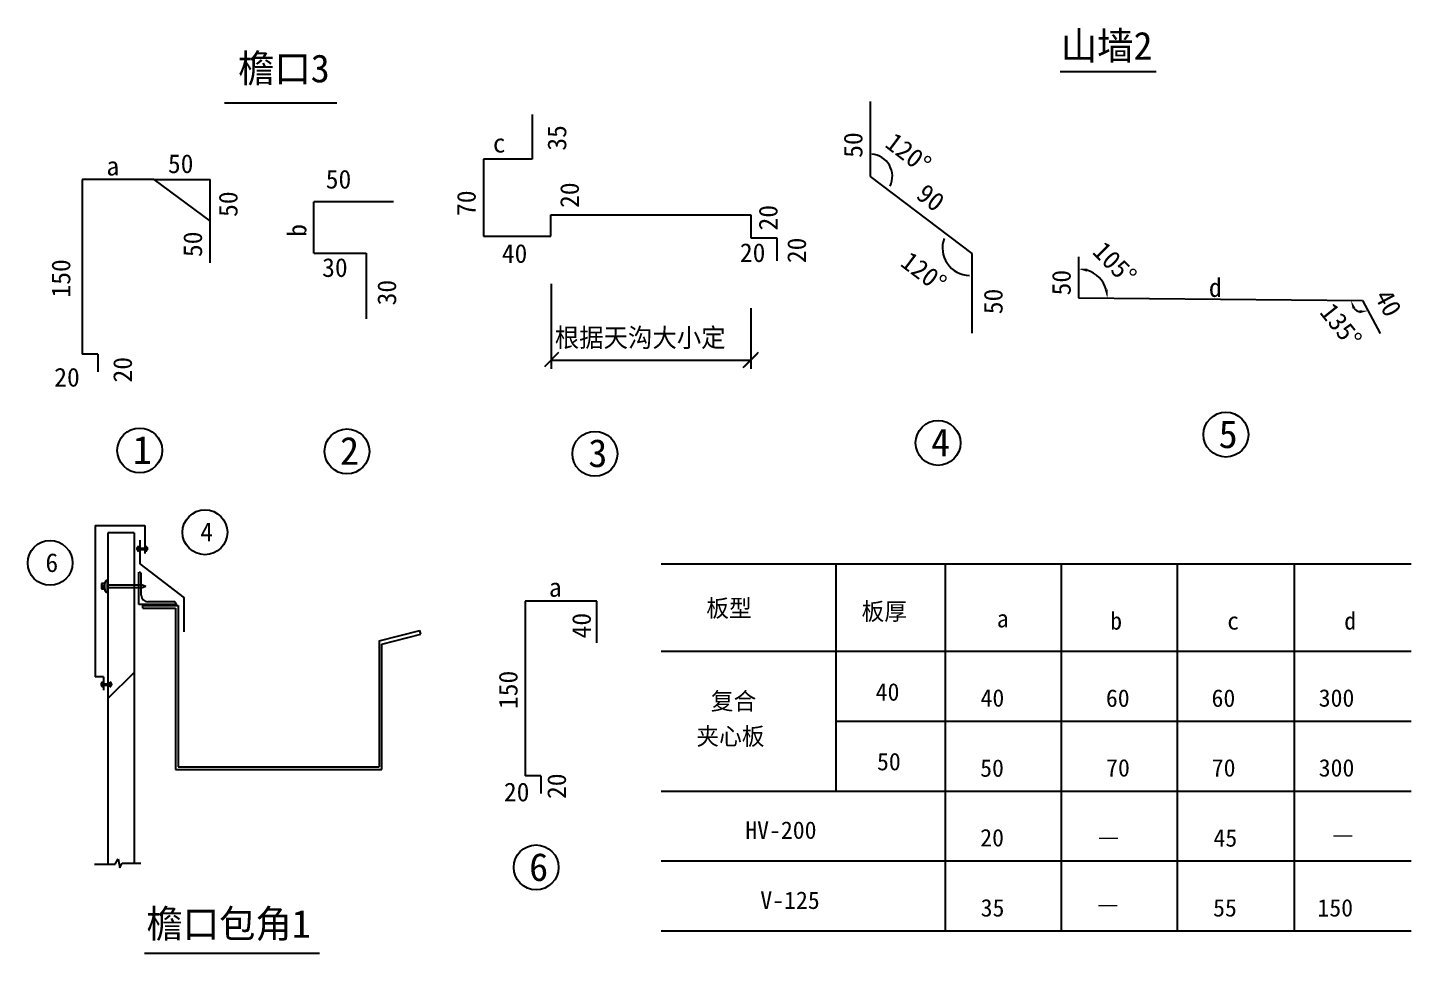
# Model space of a CAD drawing. Header units: metres. Extents: x 1510 to 4869, y -821 to 4251.
# Drawn here: x 1599 to 4768, y -821 to 1298 of the extents above; entities that cross this region are included whole.
import ezdxf

# ---------------------------------------------------------------- set-up
doc = ezdxf.new("R2010")
doc.units = ezdxf.units.M

# ---------------------------------------------------------------- blocks, each defined once
blk = doc.blocks.new('_ARCHTICK')
at = {"color": 6, "linetype": 'ByBlock'}
blk.add_lwpolyline([(-0.85, -0.85), (0.76, 0.76)], dxfattribs=at)

msp = doc.modelspace()

# ---------------------------------------------------------------- hatches: boundary and pattern name
h = msp.add_hatch()
h.set_pattern_fill('ANSI37', scale=225)
h.paths.add_polyline_path([(1842.39, 124.2), (1782.39, 124.2), (1782.39, 72.79), (1842.39, 72.79)])
h.paths.add_polyline_path([(1782.39, -174.99), (1784.22, -174.99), (1784.22, -171.26, -0.85), (1784.22, -181.72), (1784.22, -177.99), (1782.39, -177.99), (1782.39, -310.88), (1842.39, -310.88), (1842.39, 66.79), (1782.39, 66.79)])
h.paths.add_polyline_path([(1782.39, -609.91), (1842.39, -609.91), (1842.39, -597.7), (1841.09, -597.7), (1841.09, -601.43, -0.85), (1841.09, -590.96), (1841.09, -594.69), (1842.39, -594.69), (1842.39, -316.88), (1782.39, -316.88)])

# ---------------------------------------------------------------- linework, layer by layer
for p, q in [((3964.05, 1197.69), (4183.46, 1197.69)), ((2049.52, 1126.35), (2307.01, 1126.35)), ((3528.44, 1128.79), (3528.44, 957.45)), ((2754.3, 1098.92), (2754.3, 997.09)), ((2642.82, 997.09), (2642.82, 820.77)), ((2754.3, 997.09), (2642.82, 997.09)), ((3528.44, 957.45), (3761.55, 781.14)), ((1723.9, 950.18), (1723.9, 550.18)), ((1888.15, 950.18), (1723.9, 950.18)), ((1888.15, 950.18), (2016.81, 855.08)), ((1888.15, 950.18), (2016.81, 950.18)), ((2016.81, 855.08), (2016.81, 950.18)), ((2254.1, 781.45), (2254.1, 899.35)), ((2437.1, 899.35), (2254.1, 899.35)), ((2796.91, 820.77), (2796.91, 869.8)), ((2796.91, 869.8), (3254.99, 869.8)), ((3254.99, 869.8), (3254.99, 817.14)), ((2016.81, 759.57), (2016.81, 855.08)), ((2642.82, 820.77), (2796.91, 820.77)), ((3254.99, 817.14), (3314.64, 817.14)), ((3314.64, 817.14), (3314.64, 764.53)), ((2254.1, 781.45), (2374.1, 781.45)), ((2374.1, 781.45), (2374.1, 631.45)), ((3761.55, 781.14), (3761.55, 598.55)), ((4005.44, 773.71), (4005.44, 679.14)), ((2797.68, 711.38), (2797.68, 517.04)), ((4005.44, 679.14), (4656.49, 673.35)), ((4656.49, 673.35), (4697.06, 598.08)), ((3254.99, 655.9), (3254.99, 517.04)), ((3254.99, 630.14), (3254.99, 517.04)), ((1759.29, 550.18), (1723.9, 550.18)), ((1759.29, 550.18), (1759.29, 509.74)), ((2797.68, 537.04), (3254.99, 537.04)), ((1753.24, 157.99), (1753.24, -188.69)), ((1753.24, 157.99), (1866.92, 157.99)), ((1782.39, 141.18), (1782.39, -617.44)), ((1842.39, 141.18), (1782.39, 141.18)), ((1842.39, 141.18), (1842.39, -615.18)), ((1866.92, 157.99), (1866.92, 93.96)), ((1853.27, 110.13), (1853.27, 99.66)), ((1853.27, 106.4), (1868.91, 106.4)), ((1853.27, 103.39), (1868.91, 103.39)), ((1855.77, 124.29), (1855.77, 70.16)), ((1868.91, 110.13), (1868.91, 99.66)), ((1855.77, 70.16), (1956.91, -7.82)), ((3050.12, 70.13), (4768.12, 70.13)), ((3450.12, 70.13), (3450.12, -449.87)), ((3700.12, 70.13), (3700.12, -769.87)), ((3966.12, 70.13), (3966.12, -769.87)), ((4232.12, 70.13), (4232.12, -769.87)), ((4500.12, 70.13), (4500.12, -769.87)), ((1780.99, 34.07), (1780.99, 3.85)), ((1853.42, -22.58), (1853.42, 51.17)), ((1858.9, -1.58), (1858.9, 46.67)), ((1767.99, 24.97), (1767.99, 12.95)), ((1775.27, 24.97), (1767.99, 24.97)), ((1767.99, 21.02), (1775.27, 21.02)), ((1767.99, 15.89), (1775.27, 15.89)), ((1767.99, 12.95), (1775.27, 12.95)), ((1775.27, 12.95), (1775.27, 24.97)), ((1780.99, 21.96), (1861.41, 21.96)), ((1780.99, 15.96), (1861.41, 15.96)), ((1861.41, 21.96), (1869.32, 18.96)), ((1861.41, 15.96), (1869.32, 18.96)), ((1938.77, -22.58), (1853.42, -22.58)), ((1862.48, -31.27), (1862.48, -25.27)), ((1862.48, -25.27), (1943.48, -25.27)), ((1862.48, -31.27), (1937.48, -31.27)), ((1934.27, -16.58), (1873.9, -16.58)), ((1937.48, -31.27), (1937.48, -400.27)), ((1938.77, -21.08), (1938.77, -22.58)), ((1943.48, -25.27), (1943.48, -394.27)), ((1956.91, -85.52), (1956.91, -7.82)), ((2902.82, -14.83), (2738.56, -14.83)), ((2738.56, -14.83), (2738.56, -414.83)), ((2902.82, -110.34), (2902.82, -14.83)), ((2404.08, -106.26), (2497.11, -82.61)), ((2410.08, -113.29), (2499.15, -90.65)), ((2499.15, -90.65), (2497.11, -82.61)), ((2404.08, -106.26), (2404.08, -394.27)), ((2410.08, -400.27), (2410.08, -113.29)), ((3050.12, -129.87), (4768.12, -129.87)), ((1772.64, -188.69), (1753.24, -188.69)), ((1772.64, -188.69), (1772.64, -219.02)), ((1771.45, -200.66), (1771.45, -211.13)), ((1771.45, -204.39), (1787.1, -204.39)), ((1771.45, -207.4), (1787.1, -207.4)), ((1787.1, -200.66), (1787.1, -211.13)), ((3450.12, -289.87), (4768.12, -289.87)), ((1937.48, -400.27), (2410.08, -400.27)), ((1943.48, -394.27), (2404.08, -394.27)), ((2773.96, -414.83), (2738.56, -414.83)), ((2773.96, -414.83), (2773.96, -455.27)), ((3050.12, -449.87), (4500.12, -449.87)), ((3450.12, -449.87), (4768.12, -449.87)), ((1752.16, -617.44), (1799.62, -617.44)), ((1799.62, -617.44), (1806.39, -605.4)), ((1806.39, -605.4), (1810.16, -625.72)), ((1810.16, -625.72), (1815.43, -615.18)), ((1815.43, -615.18), (1858.37, -615.18)), ((3050.12, -609.87), (4768.12, -609.87)), ((3050.12, -769.87), (4768.12, -769.87)), ((1866.17, -821.48), (2267.53, -821.48))]:
    msp.add_line(p, q)
for centre in [(4343.44, 366.24), (1855.5, 330.02), (3684.06, 347.28), (2330.22, 327.92), (2898.14, 322.31), (2004.9, 142.6), (1650.2, 72.51), (2763.42, -624.71)]:
    msp.add_circle(centre, 51.36)
for centre, radius, start, end in [((3528.33, 957.54), 51.13, 334.15, 85.82), ((3757.74, 794.06), 63.51, 160.49, 268.31), ((4005.44, 679.14), 66.66, 16.75, 72.74), ((4656.49, 673.35), 26.83, 223.26, 254.56), ((1854.11, 104.9), 5.3, 99.11, 260.89), ((1868.07, 104.9), 5.3, 279.11, 80.89), ((1785.26, 25.04), 9.99, 115.31, 180.4), ((1854.4, 46.67), 4.5, 0, 90), ((1785.26, 12.88), 9.99, 179.6, 244.69), ((1873.9, -1.58), 15, 180, 270), ((1934.27, -21.08), 4.5, 0, 90), ((1772.29, -205.9), 5.3, 99.11, 260.89), ((1786.26, -205.9), 5.3, 279.11, 80.89)]:
    msp.add_arc(centre, radius, start, end)
for points in [[(4024.72, 739.5), (4025.72, 746.1), (4005.44, 745.8)], [(4072.57, 698.82), (4065.97, 697.88), (4072.1, 678.55)], [(4633.85, 653.75), (4640.05, 656.18), (4629.66, 673.59)], [(4648.97, 650.8), (4649.72, 644.18), (4669.22, 649.73)]]:
    msp.add_solid(points)

# ---------------------------------------------------------------- block references
at = {"xscale": 20, "yscale": 20, "zscale": 20, "rotation": 180}
for p in [(2797.68, 537.04), (3254.99, 537.04)]:
    msp.add_blockref('_ARCHTICK', p, dxfattribs=at)
at = {"xscale": 20, "yscale": 20, "zscale": 20}
msp.add_blockref('_ARCHTICK', (3254.99, 537.04), dxfattribs=at)

# ---------------------------------------------------------------- texts
for s, height, p in [('山墙2', 64, (3965.26, 1224.66)), ('檐口3', 64, (2080.84, 1172.84)), ('c', 43, (2664.27, 1012.17)), ('a', 43, (1779.15, 959.66)), ('50', 43, (1920.1, 965.16)), ('50', 43, (2281.55, 929.68)), ('40', 43, (2684.8, 759.52)), ('20', 43, (3230.13, 761.45)), ('30', 43, (2273.34, 727.35)), ('d', 43, (4304.41, 681.69)), ('根据天沟大小定', 43, (2806.15, 566.9)), ('20', 43, (1659.69, 476.19)), ('5', 64, (4326.72, 335.48)), ('1', 64, (1839.57, 299.26)), ('2', 64, (2314.29, 297.16)), ('3', 64, (2882.99, 291.97)), ('4', 64, (3668.13, 316.53)), ('4', 43, (1994.2, 121.94)), ('6', 43, (1639.5, 51.61)), ('a', 43, (2792.8, -5)), ('板型', 40, (3153.2, -51.16)), ('板厚', 40, (3508.89, -58.5)), ('a', 40, (3818.71, -75.03)), ('b', 40, (4078.41, -80.17)), ('c', 40, (4346.41, -80.17)), ('d', 40, (4614.41, -80.17)), ('复合', 40, (3163.6, -263.84)), ('40', 40, (3541.22, -242.91)), ('40', 40, (3781.38, -256.71)), ('60', 40, (4068.51, -257.06)), ('60', 40, (4310.51, -257.06)), ('300', 40, (4555.97, -256.71)), ('夹心板', 40, (3130.61, -344.43)), ('50', 40, (3544.22, -402.43)), ('50', 40, (3780.51, -417.23)), ('70', 40, (4069.03, -416.71)), ('70', 40, (4311.03, -416.71)), ('300', 40, (4555.97, -416.71)), ('20', 43, (2689.65, -473.52)), ('HV-200', 40, (3242.47, -559.37)), ('20', 40, (3780.68, -576.71)), ('45', 40, (4314.9, -577.23)), ('—', 40, (4050.26, -573.49)), ('—', 40, (4586.82, -568.19)), ('6', 64, (2747.49, -655.82)), ('V-125', 40, (3276.98, -719.89)), ('檐口包角1', 64, (1870.82, -785.91)), ('35', 40, (3781.72, -737.23)), ('—', 40, (4048.56, -727.59)), ('55', 40, (4314.03, -737.23)), ('150', 40, (4553.02, -737.23))]:
    msp.add_text(s, height=height).set_placement(p)
for s, rotation, p in [('35', 90, (2832.5, 1016.39)), ('50', 90, (3510.96, 1000.11)), ('120°', 322.9, (3559.74, 1026.92)), ('50', 90, (2079.51, 864.74)), ('70', 90, (2625.1, 866.9)), ('20', 90, (2861.47, 885.22)), ('90', 322.9, (3631.07, 909.46)), ('20', 90, (3316.42, 833.66)), ('50', 90, (1998.28, 772.81)), ('b', 90, (2237.21, 819.18)), ('20', 90, (3381.66, 758.89)), ('105°', 314.75, (4035.47, 782.57)), ('150', 90, (1696.5, 680.12)), ('120°', 322.9, (3595.1, 754.46)), ('50', 90, (3987.98, 684.97)), ('30', 90, (2442.83, 662.13)), ('50', 90, (3831.88, 641.93)), ('40', 298.32, (4682.72, 683.12)), ('135°', 308.62, (4556.24, 645.71)), ('20', 90, (1837.68, 485.56)), ('40', 90, (2888.81, -100.39)), ('150', 90, (2720.9, -262.17)), ('20', 90, (2831.95, -468.12))]:
    msp.add_text(s, height=43, rotation=rotation).set_placement(p)

doc.saveas('drawing.dxf')
